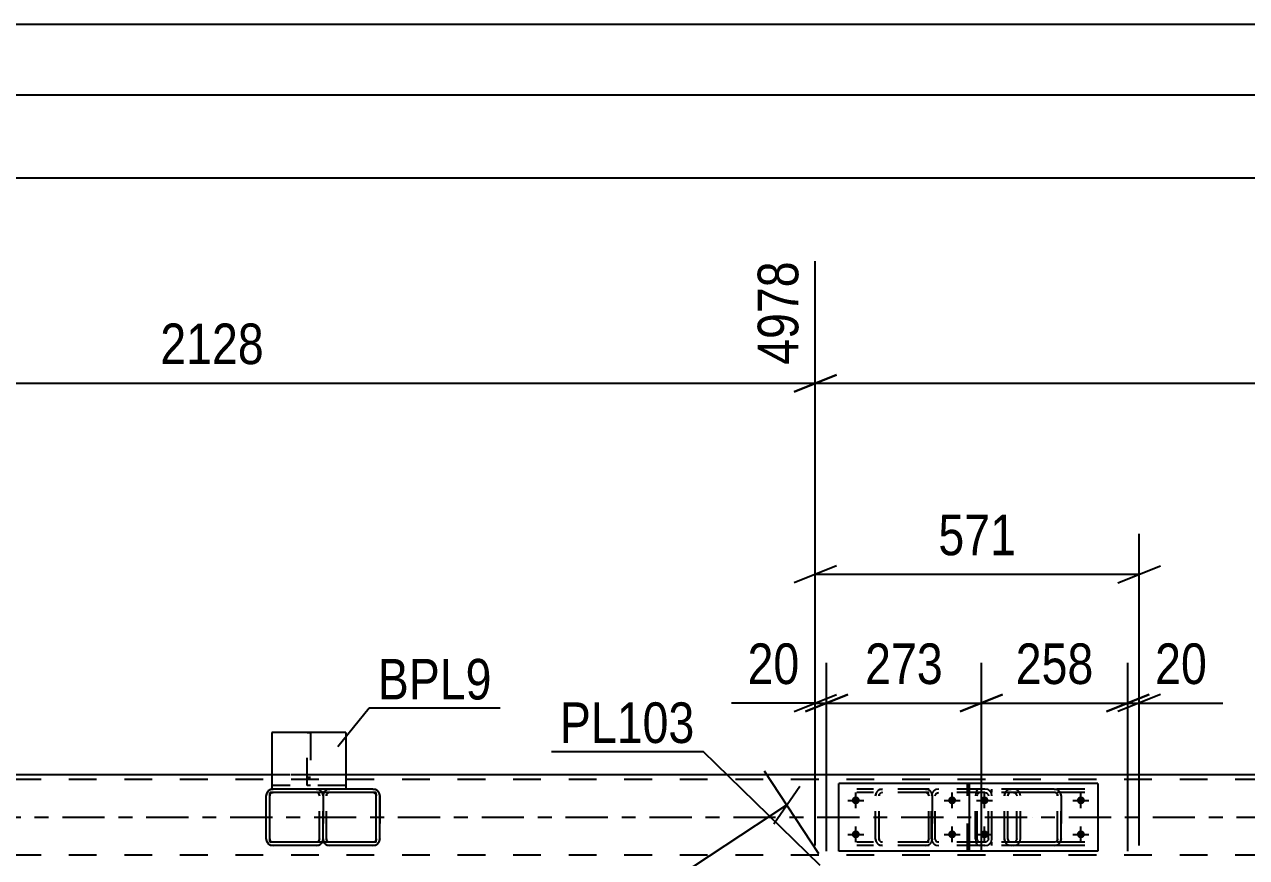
# Model space of a CAD drawing. Header units: millimetres. Extents: x -857 to 332, y -866 to -25.
# Drawn here: x -669.3 to -583.1, y -83.9 to -25.1 of the extents above; entities that cross this region are included whole.
import ezdxf

# ---------------------------------------------------------------- set-up
doc = ezdxf.new("R2010")
doc.units = ezdxf.units.MM
doc.linetypes.add('DXK_LINE_DOT2', pattern=[3.9198, 1.9599, -1.9599])
doc.linetypes.add('DXK_LINE_DOT3', pattern=[5.9187, 2.979, -0.9799, 0.9799, -0.9799])
doc.styles.add('Arial Narrow', font='ARIALN.TTF', dxfattribs={"height": 0.2})

# ---------------------------------------------------------------- blocks, each defined once
blk = doc.blocks.new('Unknown-570388934-1134')
at = {"color": 5, "linetype": 'Continuous'}
for p, q in [((332.353, -25.051), (-856.647, -25.051)), ((327.353, -30.051), (-851.647, -30.051))]:
    blk.add_line(p, q, dxfattribs=at)
blk = doc.blocks.new('Bolt-570388934-11951 - 11942')
at = {"linetype": 'Continuous'}
for points in [[(-610.637, -79.549, -1), (-610.637, -80.109, -1)], [(-603.837, -79.549, -1), (-603.837, -80.109, -1)], [(-610.637, -81.949, -1), (-610.637, -82.509, -1)], [(-603.837, -81.949, -1), (-603.837, -82.509, -1)]]:
    blk.add_hatch(color=1, dxfattribs=at).paths.add_polyline_path(points)
at = {"color": 1, "linetype": 'Continuous'}
for p, q in [((-610.637, -80.389), (-610.637, -79.269)), ((-603.837, -80.389), (-603.837, -79.269)), ((-611.197, -79.829), (-610.077, -79.829)), ((-604.397, -79.829), (-603.277, -79.829)), ((-610.637, -82.789), (-610.637, -81.669)), ((-603.837, -82.789), (-603.837, -81.669)), ((-611.197, -82.229), (-610.077, -82.229)), ((-604.397, -82.229), (-603.277, -82.229))]:
    blk.add_line(p, q, dxfattribs=at)
blk = doc.blocks.new('Part-570388934-12016 - 11942')
at = {"color": 7, "linetype": 'DXK_LINE_DOT2'}
for p, q in [((-600.154, -79.509), (-600.117, -79.325)), ((-600.117, -79.325), (-600.154, -79.509)), ((-599.895, -79.417), (-599.843, -79.339)), ((-599.843, -79.339), (-599.895, -79.417)), ((-599.857, -79.066), (-599.674, -79.029)), ((-599.674, -79.029), (-599.857, -79.066)), ((-599.843, -79.339), (-599.766, -79.287)), ((-599.674, -79.269), (-599.766, -79.287)), ((-596.634, -79.029), (-599.674, -79.029)), ((-596.634, -79.269), (-599.674, -79.269)), ((-596.634, -79.029), (-596.45, -79.066)), ((-596.45, -79.066), (-596.634, -79.029)), ((-596.542, -79.287), (-596.634, -79.269)), ((-596.542, -79.287), (-596.464, -79.339)), ((-596.464, -79.339), (-596.542, -79.287)), ((-596.464, -79.339), (-596.412, -79.417)), ((-596.412, -79.417), (-596.464, -79.339)), ((-596.19, -79.325), (-596.154, -79.509)), ((-596.154, -79.509), (-596.19, -79.325)), ((-600.154, -82.549), (-600.154, -79.509)), ((-600.154, -79.509), (-600.154, -79.509)), ((-600.154, -82.549), (-600.154, -79.509)), ((-599.914, -79.509), (-599.895, -79.417)), ((-599.895, -79.417), (-599.914, -79.509)), ((-599.914, -82.549), (-599.914, -79.509)), ((-599.914, -79.509), (-599.914, -79.509)), ((-599.914, -82.549), (-599.914, -79.509)), ((-596.412, -79.417), (-596.394, -79.509)), ((-596.394, -79.509), (-596.412, -79.417)), ((-596.394, -82.549), (-596.394, -79.509)), ((-596.394, -79.509), (-596.394, -79.509)), ((-596.394, -82.549), (-596.394, -79.509)), ((-596.154, -82.549), (-596.154, -79.509)), ((-596.154, -79.509), (-596.154, -79.509)), ((-596.154, -79.509), (-596.154, -82.549)), ((-600.154, -82.549), (-600.154, -82.549)), ((-600.117, -82.733), (-600.154, -82.549)), ((-600.154, -82.549), (-600.117, -82.733)), ((-599.914, -82.549), (-599.914, -82.549)), ((-599.895, -82.641), (-599.914, -82.549)), ((-599.914, -82.549), (-599.895, -82.641)), ((-599.843, -82.719), (-599.895, -82.641)), ((-599.895, -82.641), (-599.843, -82.719)), ((-599.766, -82.771), (-599.843, -82.719)), ((-599.843, -82.719), (-599.766, -82.771)), ((-599.674, -82.789), (-599.766, -82.771)), ((-596.634, -82.789), (-599.674, -82.789)), ((-596.542, -82.771), (-596.634, -82.789)), ((-596.464, -82.719), (-596.542, -82.771)), ((-596.412, -82.641), (-596.464, -82.719)), ((-596.464, -82.719), (-596.412, -82.641)), ((-596.394, -82.549), (-596.412, -82.641)), ((-596.412, -82.641), (-596.394, -82.549)), ((-596.394, -82.549), (-596.394, -82.549)), ((-596.154, -82.549), (-596.19, -82.733)), ((-596.19, -82.733), (-596.154, -82.549)), ((-596.154, -82.549), (-596.154, -82.549)), ((-599.674, -83.029), (-599.857, -82.993)), ((-599.857, -82.993), (-599.674, -83.029)), ((-596.634, -83.029), (-599.674, -83.029)), ((-596.45, -82.993), (-596.634, -83.029)), ((-596.634, -83.029), (-596.45, -82.993))]:
    blk.add_line(p, q, dxfattribs=at)
at = {"color": 7, "linetype": 'DXK_LINE_DOT3'}
blk.add_line((-598.154, -81.029), (-598.154, -81.029), dxfattribs=at)
at = {"color": 7, "linetype": 'DXK_LINE_DOT2'}
for centre, start, end in [((-599.674, -79.509), 112.5, 157.5), ((-599.674, -79.509), 112.5, 157.5), ((-596.634, -79.509), 22.5, 67.5), ((-596.634, -79.509), 22.5, 67.5), ((-599.674, -82.549), 202.5, 247.5), ((-599.674, -82.549), 202.5, 247.5), ((-596.634, -82.549), 292.5, 337.5), ((-596.634, -82.549), 292.5, 337.5)]:
    blk.add_arc(centre, 0.48, start, end, dxfattribs=at)
blk = doc.blocks.new('Bolt-570388934-11957 - 11942')
at = {"linetype": 'Continuous'}
for points in [[(-601.554, -79.549, -1), (-601.554, -80.109, -1)], [(-594.754, -79.549, -1), (-594.754, -80.109, -1)], [(-601.554, -81.949, -1), (-601.554, -82.509, -1)], [(-594.754, -81.949, -1), (-594.754, -82.509, -1)]]:
    blk.add_hatch(color=1, dxfattribs=at).paths.add_polyline_path(points)
at = {"color": 1, "linetype": 'Continuous'}
for p, q in [((-601.554, -80.389), (-601.554, -79.269)), ((-594.754, -80.389), (-594.754, -79.269)), ((-602.114, -79.829), (-600.994, -79.829)), ((-595.314, -79.829), (-594.194, -79.829)), ((-601.554, -82.789), (-601.554, -81.669)), ((-594.754, -82.789), (-594.754, -81.669)), ((-602.114, -82.229), (-600.994, -82.229)), ((-595.314, -82.229), (-594.194, -82.229))]:
    blk.add_line(p, q, dxfattribs=at)
blk = doc.blocks.new('Part-570388934-12023 - 11942')
at = {"color": 7, "linetype": 'DXK_LINE_DOT2'}
for p, q in [((-648.234, -79.509), (-648.198, -79.326)), ((-648.198, -79.326), (-648.234, -79.509)), ((-647.976, -79.417), (-647.924, -79.34)), ((-647.924, -79.34), (-647.976, -79.417)), ((-647.938, -79.066), (-647.754, -79.029)), ((-647.924, -79.34), (-647.846, -79.288)), ((-647.754, -79.269), (-647.846, -79.288)), ((-644.714, -79.269), (-647.754, -79.269)), ((-644.714, -79.029), (-644.531, -79.066)), ((-644.623, -79.288), (-644.714, -79.269)), ((-644.623, -79.288), (-644.545, -79.34)), ((-644.545, -79.34), (-644.623, -79.288)), ((-644.545, -79.34), (-644.493, -79.417)), ((-644.493, -79.417), (-644.545, -79.34)), ((-644.271, -79.326), (-644.234, -79.509)), ((-648.234, -82.549), (-648.234, -79.509)), ((-648.234, -79.509), (-648.234, -79.509)), ((-648.234, -82.549), (-648.234, -79.509)), ((-647.994, -79.509), (-647.976, -79.417)), ((-647.976, -79.417), (-647.994, -79.509)), ((-647.994, -82.549), (-647.994, -79.509)), ((-647.994, -79.509), (-647.994, -79.509)), ((-647.994, -82.549), (-647.994, -79.509)), ((-644.493, -79.417), (-644.474, -79.509)), ((-644.474, -79.509), (-644.493, -79.417)), ((-644.474, -82.549), (-644.474, -79.509)), ((-644.474, -79.509), (-644.474, -79.509)), ((-644.474, -82.549), (-644.474, -79.509)), ((-644.234, -79.509), (-644.234, -82.549)), ((-648.234, -82.549), (-648.234, -82.549)), ((-648.198, -82.733), (-648.234, -82.549)), ((-648.234, -82.549), (-648.198, -82.733)), ((-647.994, -82.549), (-647.994, -82.549)), ((-647.976, -82.641), (-647.994, -82.549)), ((-647.994, -82.549), (-647.976, -82.641)), ((-647.924, -82.719), (-647.976, -82.641)), ((-647.976, -82.641), (-647.924, -82.719)), ((-647.846, -82.771), (-647.924, -82.719)), ((-647.924, -82.719), (-647.846, -82.771)), ((-647.754, -82.789), (-647.846, -82.771)), ((-644.714, -82.789), (-647.754, -82.789)), ((-644.623, -82.771), (-644.714, -82.789)), ((-644.545, -82.719), (-644.623, -82.771)), ((-644.493, -82.641), (-644.545, -82.719)), ((-644.545, -82.719), (-644.493, -82.641)), ((-644.474, -82.549), (-644.493, -82.641)), ((-644.493, -82.641), (-644.474, -82.549)), ((-644.474, -82.549), (-644.474, -82.549)), ((-644.234, -82.549), (-644.271, -82.733)), ((-647.754, -83.029), (-647.938, -82.993)), ((-644.531, -82.993), (-644.714, -83.029))]:
    blk.add_line(p, q, dxfattribs=at)
at = {"color": 2, "linetype": 'Continuous'}
for p, q in [((-647.754, -79.029), (-647.938, -79.066)), ((-644.714, -79.029), (-647.754, -79.029)), ((-644.531, -79.066), (-644.714, -79.029)), ((-644.234, -79.509), (-644.271, -79.326)), ((-644.234, -82.549), (-644.234, -79.509)), ((-644.234, -79.509), (-644.234, -79.509)), ((-644.271, -82.733), (-644.234, -82.549)), ((-644.234, -82.549), (-644.234, -82.549)), ((-647.938, -82.993), (-647.754, -83.029)), ((-644.714, -83.029), (-647.754, -83.029)), ((-644.714, -83.029), (-644.531, -82.993))]:
    blk.add_line(p, q, dxfattribs=at)
at = {"color": 7, "linetype": 'DXK_LINE_DOT3'}
blk.add_line((-646.234, -81.029), (-646.234, -81.029), dxfattribs=at)
at = {"color": 7, "linetype": 'DXK_LINE_DOT2'}
for centre, start, end in [((-647.754, -79.509), 112.5, 157.5), ((-647.754, -79.509), 149.39965, 157.5), ((-644.714, -79.509), 22.5, 67.5), ((-647.754, -82.549), 202.5, 247.5), ((-647.754, -82.549), 202.5, 210.59743), ((-644.714, -82.549), 292.5, 337.5)]:
    blk.add_arc(centre, 0.48, start, end, dxfattribs=at)
at = {"color": 2, "linetype": 'Continuous'}
for centre, start, end in [((-647.754, -79.509), 112.5, 149.39965), ((-644.714, -79.509), 22.5, 67.5), ((-644.714, -82.549), 292.5, 337.5), ((-647.754, -82.549), 210.59743, 247.5)]:
    blk.add_arc(centre, 0.48, start, end, dxfattribs=at)
blk = doc.blocks.new('Part-570388934-12024 - 11942')
at = {"color": 7, "linetype": 'DXK_LINE_DOT2'}
for p, q in [((-609.237, -79.509), (-609.201, -79.326)), ((-609.201, -79.326), (-609.237, -79.509)), ((-608.979, -79.417), (-608.927, -79.34)), ((-608.927, -79.34), (-608.979, -79.417)), ((-608.941, -79.066), (-608.757, -79.029)), ((-608.757, -79.029), (-608.941, -79.066)), ((-608.927, -79.34), (-608.849, -79.288)), ((-608.757, -79.269), (-608.849, -79.288)), ((-605.717, -79.029), (-608.757, -79.029)), ((-605.717, -79.269), (-608.757, -79.269)), ((-605.717, -79.029), (-605.533, -79.066)), ((-605.533, -79.066), (-605.717, -79.029)), ((-605.625, -79.288), (-605.717, -79.269)), ((-605.625, -79.288), (-605.547, -79.34)), ((-605.547, -79.34), (-605.625, -79.288)), ((-605.547, -79.34), (-605.495, -79.417)), ((-605.495, -79.417), (-605.547, -79.34)), ((-605.274, -79.326), (-605.237, -79.509)), ((-605.237, -79.509), (-605.274, -79.326)), ((-609.237, -82.549), (-609.237, -79.509)), ((-609.237, -79.509), (-609.237, -79.509)), ((-609.237, -82.549), (-609.237, -79.509)), ((-608.997, -79.509), (-608.979, -79.417)), ((-608.979, -79.417), (-608.997, -79.509)), ((-608.997, -82.549), (-608.997, -79.509)), ((-608.997, -79.509), (-608.997, -79.509)), ((-608.997, -82.549), (-608.997, -79.509)), ((-605.495, -79.417), (-605.477, -79.509)), ((-605.477, -79.509), (-605.495, -79.417)), ((-605.477, -82.549), (-605.477, -79.509)), ((-605.477, -79.509), (-605.477, -79.509)), ((-605.477, -82.549), (-605.477, -79.509)), ((-605.237, -82.549), (-605.237, -79.509)), ((-605.237, -79.509), (-605.237, -79.509)), ((-605.237, -79.509), (-605.237, -82.549)), ((-609.237, -82.549), (-609.237, -82.549)), ((-609.201, -82.733), (-609.237, -82.549)), ((-609.237, -82.549), (-609.201, -82.733)), ((-608.997, -82.549), (-608.997, -82.549)), ((-608.979, -82.641), (-608.997, -82.549)), ((-608.997, -82.549), (-608.979, -82.641)), ((-608.927, -82.719), (-608.979, -82.641)), ((-608.979, -82.641), (-608.927, -82.719)), ((-608.849, -82.771), (-608.927, -82.719)), ((-608.927, -82.719), (-608.849, -82.771)), ((-608.757, -82.789), (-608.849, -82.771)), ((-605.717, -82.789), (-608.757, -82.789)), ((-605.625, -82.771), (-605.717, -82.789)), ((-605.547, -82.719), (-605.625, -82.771)), ((-605.495, -82.641), (-605.547, -82.719)), ((-605.547, -82.719), (-605.495, -82.641)), ((-605.477, -82.549), (-605.495, -82.641)), ((-605.495, -82.641), (-605.477, -82.549)), ((-605.477, -82.549), (-605.477, -82.549)), ((-605.237, -82.549), (-605.274, -82.733)), ((-605.274, -82.733), (-605.237, -82.549)), ((-605.237, -82.549), (-605.237, -82.549)), ((-608.757, -83.029), (-608.941, -82.993)), ((-608.941, -82.993), (-608.757, -83.029)), ((-605.717, -83.029), (-608.757, -83.029)), ((-605.533, -82.993), (-605.717, -83.029)), ((-605.717, -83.029), (-605.533, -82.993))]:
    blk.add_line(p, q, dxfattribs=at)
at = {"color": 7, "linetype": 'DXK_LINE_DOT3'}
blk.add_line((-607.237, -81.029), (-607.237, -81.029), dxfattribs=at)
at = {"color": 7, "linetype": 'DXK_LINE_DOT2'}
for centre, start, end in [((-608.757, -79.509), 112.5, 157.5), ((-608.757, -79.509), 112.5, 157.5), ((-605.717, -79.509), 22.5, 67.5), ((-605.717, -79.509), 22.5, 67.5), ((-608.757, -82.549), 202.5, 247.5), ((-608.757, -82.549), 202.5, 247.5), ((-605.717, -82.549), 292.5, 337.5), ((-605.717, -82.549), 292.5, 337.5)]:
    blk.add_arc(centre, 0.48, start, end, dxfattribs=at)
blk = doc.blocks.new('Part-570388934-12025 - 11942')
at = {"color": 2, "linetype": 'Continuous'}
for p, q in [((-602.637, -78.629), (-611.837, -78.629)), ((-611.837, -83.429), (-611.837, -78.629)), ((-602.637, -78.629), (-602.637, -83.429)), ((-602.637, -83.429), (-611.837, -83.429))]:
    blk.add_line(p, q, dxfattribs=at)
blk = doc.blocks.new('Part-570388934-12132 - 11942')
at = {"color": 7, "linetype": 'DXK_LINE_DOT2'}
for p, q in [((-601.539, -79.029), (-610.553, -79.029)), ((-601.539, -79.269), (-610.553, -79.269)), ((-605.246, -79.326), (-605.285, -79.509)), ((-605.01, -79.417), (-604.955, -79.34)), ((-604.774, -79.029), (-604.969, -79.066)), ((-604.955, -79.34), (-604.872, -79.288)), ((-604.872, -79.288), (-604.774, -79.269)), ((-601.343, -79.066), (-601.539, -79.029)), ((-601.539, -79.269), (-601.441, -79.288)), ((-601.441, -79.288), (-601.358, -79.34)), ((-601.358, -79.34), (-601.303, -79.417)), ((-601.028, -79.509), (-601.067, -79.326)), ((-605.285, -82.549), (-605.285, -79.509)), ((-605.029, -79.509), (-605.01, -79.417)), ((-605.029, -82.549), (-605.029, -79.509)), ((-601.303, -79.417), (-601.283, -79.509)), ((-601.283, -82.549), (-601.283, -79.509)), ((-601.028, -82.549), (-601.028, -79.509)), ((-601.539, -82.789), (-610.553, -82.789)), ((-605.285, -82.549), (-605.246, -82.733)), ((-605.01, -82.641), (-605.029, -82.549)), ((-604.955, -82.719), (-605.01, -82.641)), ((-604.872, -82.771), (-604.955, -82.719)), ((-604.774, -82.789), (-604.872, -82.771)), ((-601.441, -82.771), (-601.539, -82.789)), ((-601.358, -82.719), (-601.441, -82.771)), ((-601.303, -82.641), (-601.358, -82.719)), ((-601.283, -82.549), (-601.303, -82.641)), ((-601.067, -82.733), (-601.028, -82.549)), ((-601.539, -83.029), (-610.553, -83.029)), ((-604.969, -82.993), (-604.774, -83.029)), ((-601.539, -83.029), (-601.343, -82.993))]:
    blk.add_line(p, q, dxfattribs=at)
for centre, start, end in [((-604.793, -79.53), 110.75832, 155.68004), ((-601.519, -79.53), 24.31996, 69.24168), ((-604.793, -82.528), 204.31996, 249.24168), ((-601.519, -82.528), 290.75832, 335.68004)]:
    blk.add_arc(centre, 0.496, start, end, dxfattribs=at)
blk = doc.blocks.new('Part-570388934-12055 - 11942')
at = {"color": 2, "linetype": 'Continuous'}
for p, q in [((-652.198, -79.325), (-652.234, -79.509)), ((-651.754, -79.029), (-651.938, -79.066)), ((-648.714, -79.029), (-651.754, -79.029)), ((-648.531, -79.066), (-648.714, -79.029)), ((-652.234, -82.549), (-652.234, -79.509)), ((-652.234, -79.509), (-652.234, -79.509)), ((-652.234, -82.549), (-652.234, -82.549)), ((-652.234, -82.549), (-652.198, -82.733)), ((-651.938, -82.993), (-651.754, -83.029)), ((-648.714, -83.029), (-651.754, -83.029)), ((-648.714, -83.029), (-648.531, -82.993))]:
    blk.add_line(p, q, dxfattribs=at)
at = {"color": 7, "linetype": 'DXK_LINE_DOT2'}
for p, q in [((-652.234, -79.509), (-652.198, -79.325)), ((-651.976, -79.417), (-651.924, -79.339)), ((-651.924, -79.339), (-651.976, -79.417)), ((-651.938, -79.066), (-651.754, -79.029)), ((-651.924, -79.339), (-651.846, -79.287)), ((-651.846, -79.287), (-651.924, -79.339)), ((-651.846, -79.287), (-651.754, -79.269)), ((-648.714, -79.269), (-651.754, -79.269)), ((-648.714, -79.029), (-648.531, -79.066)), ((-648.623, -79.287), (-648.714, -79.269)), ((-648.623, -79.287), (-648.545, -79.339)), ((-648.545, -79.339), (-648.623, -79.287)), ((-648.545, -79.339), (-648.493, -79.417)), ((-648.493, -79.417), (-648.545, -79.339)), ((-648.271, -79.325), (-648.234, -79.509)), ((-648.234, -79.509), (-648.271, -79.325)), ((-652.234, -82.549), (-652.234, -79.509)), ((-651.994, -79.509), (-651.976, -79.417)), ((-651.976, -79.417), (-651.994, -79.509)), ((-651.994, -82.549), (-651.994, -79.509)), ((-651.994, -79.509), (-651.994, -79.509)), ((-651.994, -82.549), (-651.994, -79.509)), ((-648.493, -79.417), (-648.474, -79.509)), ((-648.474, -79.509), (-648.493, -79.417)), ((-648.474, -82.549), (-648.474, -79.509)), ((-648.474, -79.509), (-648.474, -79.509)), ((-648.474, -82.549), (-648.474, -79.509)), ((-648.234, -82.549), (-648.234, -79.509)), ((-648.234, -79.509), (-648.234, -79.509)), ((-648.234, -79.509), (-648.234, -82.549)), ((-652.198, -82.733), (-652.234, -82.549)), ((-651.994, -82.549), (-651.994, -82.549)), ((-651.976, -82.641), (-651.994, -82.549)), ((-651.994, -82.549), (-651.976, -82.641)), ((-651.924, -82.719), (-651.976, -82.641)), ((-651.976, -82.641), (-651.924, -82.719)), ((-651.846, -82.771), (-651.924, -82.719)), ((-651.924, -82.719), (-651.846, -82.771)), ((-651.754, -82.789), (-651.846, -82.771)), ((-648.714, -82.789), (-651.754, -82.789)), ((-648.623, -82.771), (-648.714, -82.789)), ((-648.545, -82.719), (-648.623, -82.771)), ((-648.623, -82.771), (-648.545, -82.719)), ((-648.493, -82.641), (-648.545, -82.719)), ((-648.545, -82.719), (-648.493, -82.641)), ((-648.474, -82.549), (-648.493, -82.641)), ((-648.493, -82.641), (-648.474, -82.549)), ((-648.474, -82.549), (-648.474, -82.549)), ((-648.234, -82.549), (-648.271, -82.733)), ((-648.271, -82.733), (-648.234, -82.549)), ((-648.234, -82.549), (-648.234, -82.549)), ((-651.754, -83.029), (-651.938, -82.993)), ((-648.531, -82.993), (-648.714, -83.029))]:
    blk.add_line(p, q, dxfattribs=at)
at = {"color": 7, "linetype": 'DXK_LINE_DOT3'}
blk.add_line((-650.234, -81.029), (-650.234, -81.029), dxfattribs=at)
at = {"color": 2, "linetype": 'Continuous'}
for centre, start, end in [((-651.754, -79.509), 112.5, 157.5), ((-648.714, -79.509), 30.56906, 67.5), ((-651.754, -82.549), 202.5, 247.5), ((-648.714, -82.549), 292.5, 329.37127)]:
    blk.add_arc(centre, 0.48, start, end, dxfattribs=at)
at = {"color": 7, "linetype": 'DXK_LINE_DOT2'}
for centre, start, end in [((-651.754, -79.509), 112.5, 157.5), ((-648.714, -79.509), 22.5, 67.5), ((-648.714, -79.509), 22.5, 30.56906), ((-651.754, -82.549), 202.5, 247.5), ((-648.714, -82.549), 292.5, 337.5), ((-648.714, -82.549), 329.37127, 337.5)]:
    blk.add_arc(centre, 0.48, start, end, dxfattribs=at)
blk = doc.blocks.new('Part-570388934-12488 - 11942')
at = {"color": 7, "linetype": 'DXK_LINE_DOT2'}
for p, q in [((-649.353, -78.789), (-649.353, -75.029)), ((-649.353, -75.029), (-649.113, -75.029)), ((-649.113, -75.029), (-649.113, -78.789)), ((-649.353, -78.189), (-649.113, -78.189)), ((-649.113, -78.789), (-649.353, -78.789))]:
    blk.add_line(p, q, dxfattribs=at)
blk = doc.blocks.new('Part-570388934-12306 - 11942')
at = {"color": 7, "linetype": 'DXK_LINE_DOT2'}
for p, q in [((-602.754, -83.429), (-602.754, -78.629)), ((-602.754, -78.629), (-602.637, -78.629)), ((-602.637, -83.429), (-602.754, -83.429))]:
    blk.add_line(p, q, dxfattribs=at)
at = {"color": 2, "linetype": 'Continuous'}
for p, q in [((-593.554, -78.629), (-602.637, -78.629)), ((-593.554, -78.629), (-593.554, -83.429)), ((-593.554, -83.429), (-602.637, -83.429))]:
    blk.add_line(p, q, dxfattribs=at)
blk = doc.blocks.new('Part-570388934-12441 - 11942')
at = {"color": 7, "linetype": 'DXK_LINE_DOT2'}
for p, q in [((-602.175, -79.326), (-602.195, -79.509)), ((-602.116, -79.17), (-602.175, -79.326)), ((-602.029, -79.066), (-602.116, -79.17)), ((-602.05, -79.417), (-602.021, -79.34)), ((-601.926, -79.029), (-602.029, -79.066)), ((-602.021, -79.34), (-601.977, -79.288)), ((-601.977, -79.288), (-601.926, -79.269)), ((-594.484, -79.029), (-601.926, -79.029)), ((-594.484, -79.269), (-601.926, -79.269)), ((-601.028, -79.269), (-601.028, -79.029)), ((-599.326, -79.066), (-599.519, -79.029)), ((-599.519, -79.269), (-599.423, -79.288)), ((-599.423, -79.288), (-599.341, -79.34)), ((-599.341, -79.34), (-599.286, -79.417)), ((-599.016, -79.509), (-599.054, -79.326)), ((-602.195, -82.549), (-602.195, -79.509)), ((-602.061, -79.509), (-602.05, -79.417)), ((-602.061, -82.549), (-602.061, -79.509)), ((-599.286, -79.417), (-599.267, -79.509)), ((-599.267, -82.549), (-599.267, -79.509)), ((-599.016, -82.549), (-599.016, -79.509)), ((-602.195, -82.549), (-602.175, -82.733)), ((-602.175, -82.733), (-602.116, -82.889)), ((-602.05, -82.641), (-602.061, -82.549)), ((-602.021, -82.719), (-602.05, -82.641)), ((-601.977, -82.771), (-602.021, -82.719)), ((-601.926, -82.789), (-601.977, -82.771)), ((-594.484, -82.789), (-601.926, -82.789)), ((-601.028, -83.029), (-601.028, -82.789)), ((-599.423, -82.771), (-599.519, -82.789)), ((-599.341, -82.719), (-599.423, -82.771)), ((-599.286, -82.641), (-599.341, -82.719)), ((-599.267, -82.549), (-599.286, -82.641)), ((-599.054, -82.733), (-599.016, -82.549)), ((-602.116, -82.889), (-602.029, -82.993)), ((-602.029, -82.993), (-601.926, -83.029)), ((-594.484, -83.029), (-601.926, -83.029)), ((-599.519, -83.029), (-599.326, -82.993))]:
    blk.add_line(p, q, dxfattribs=at)
for centre, start, end in [((-599.504, -79.525), 23.89517, 68.84872), ((-599.504, -82.533), 291.15128, 336.10483)]:
    blk.add_arc(centre, 0.492, start, end, dxfattribs=at)
blk = doc.blocks.new('Part-570388934-12458 - 11942')
at = {"color": 2, "linetype": 'Continuous'}
for p, q in [((-644.474, -79.269), (-651.994, -79.269)), ((-651.994, -82.789), (-651.994, -79.269)), ((-644.474, -82.789), (-644.474, -79.269)), ((-644.474, -82.789), (-651.994, -82.789))]:
    blk.add_line(p, q, dxfattribs=at)
blk = doc.blocks.new('Part-570388934-12505 - 11942')
at = {"color": 7, "linetype": 'DXK_LINE_DOT2'}
for p, q in [((-154.637, -78.349), (-812.613, -78.349)), ((-154.637, -78.029), (-778.334, -78.029)), ((-646.634, -78.029), (-651.834, -78.029)), ((-154.637, -83.709), (-812.613, -83.709))]:
    blk.add_line(p, q, dxfattribs=at)
at = {"color": 2, "linetype": 'Continuous'}
for p, q in [((-651.834, -78.029), (-769.563, -78.029)), ((-447.512, -78.029), (-646.634, -78.029))]:
    blk.add_line(p, q, dxfattribs=at)
at = {"color": 7, "linetype": 'DXK_LINE_DOT3'}
blk.add_line((-154.637, -81.029), (-812.613, -81.029), dxfattribs=at)
blk = doc.blocks.new('Part-570388934-12539 - 11942')
at = {"color": 2, "linetype": 'Continuous'}
for p, q in [((-646.634, -75.029), (-651.834, -75.029)), ((-651.834, -75.029), (-651.834, -79.029)), ((-646.634, -75.029), (-646.634, -79.029)), ((-651.756, -79.029), (-651.834, -79.029)), ((-647.755, -79.029), (-648.713, -79.029))]:
    blk.add_line(p, q, dxfattribs=at)
at = {"color": 7, "linetype": 'DXK_LINE_DOT2'}
for p, q in [((-646.634, -78.789), (-651.834, -78.789)), ((-651.834, -78.789), (-651.834, -78.806)), ((-651.834, -78.806), (-651.834, -79.009)), ((-651.834, -79.029), (-651.834, -79.009)), ((-648.713, -79.029), (-651.756, -79.029)), ((-646.634, -79.029), (-647.755, -79.029)), ((-646.634, -78.789), (-646.634, -78.789)), ((-646.634, -78.789), (-646.634, -79.009)), ((-646.634, -79.029), (-646.634, -79.009)), ((-646.634, -79.029), (-646.634, -79.029))]:
    blk.add_line(p, q, dxfattribs=at)
blk = doc.blocks.new('StraightDimension-570388934-13218 - 11942')
at = {"color": 7, "linetype": 'Continuous'}
for p, q in [((-613.494, -83.029), (-613.494, -70.115)), ((-612.694, -83.429), (-612.694, -70.115)), ((-614.994, -73.565), (-611.994, -72.365)), ((-611.194, -72.365), (-614.194, -73.565)), ((-613.494, -72.965), (-619.4, -72.965)), ((-613.494, -72.965), (-619.4, -72.965)), ((-613.494, -72.965), (-612.694, -72.965))]:
    blk.add_line(p, q, dxfattribs=at)
at = {"color": 0}
blk.add_wipeout([(-614.019, -72.215), (-614.019, -68.015), (-618.875, -68.015), (-618.875, -72.215)], dxfattribs=at)
at = {"color": 3, "style": 'Arial Narrow'}
blk.add_text('20', height=2.8633, dxfattribs=at).set_placement((-618.275, -71.615))
blk = doc.blocks.new('StraightDimension-570388934-13226 - 11942')
at = {"color": 7, "linetype": 'Continuous'}
for p, q in [((-612.694, -83.429), (-612.694, -70.115)), ((-601.776, -83.429), (-601.776, -70.115)), ((-614.194, -73.565), (-611.194, -72.365)), ((-600.276, -72.365), (-603.276, -73.565)), ((-612.694, -72.965), (-601.776, -72.965))]:
    blk.add_line(p, q, dxfattribs=at)
at = {"color": 0}
blk.add_wipeout([(-603.892, -72.215), (-603.892, -68.015), (-610.577, -68.015), (-610.577, -72.215)], dxfattribs=at)
at = {"color": 3, "style": 'Arial Narrow'}
blk.add_text('273', height=2.8633, dxfattribs=at).set_placement((-609.977, -71.615))
blk = doc.blocks.new('StraightDimension-570388934-13457 - 11942')
at = {"color": 7, "linetype": 'Continuous'}
blk.add_line((-812.613, -35.874), (-125.117, -35.874), dxfattribs=at)
blk = doc.blocks.new('StraightDimension-570388934-13207 - 11942')
at = {"color": 7, "linetype": 'Continuous'}
for p, q in [((-613.494, -83.029), (-613.494, -61.023)), ((-590.637, -83.029), (-590.637, -61.023)), ((-611.994, -63.273), (-614.994, -64.473)), ((-592.137, -64.473), (-589.137, -63.273)), ((-613.494, -63.873), (-590.637, -63.873))]:
    blk.add_line(p, q, dxfattribs=at)
at = {"color": 0}
blk.add_wipeout([(-598.723, -63.123), (-598.723, -58.923), (-605.408, -58.923), (-605.408, -63.123)], dxfattribs=at)
at = {"color": 3, "style": 'Arial Narrow'}
blk.add_text('571', height=2.8633, dxfattribs=at).set_placement((-604.808, -62.523))
blk = doc.blocks.new('StraightDimension-570388934-13234 - 11942')
at = {"color": 7, "linetype": 'Continuous'}
for p, q in [((-601.776, -83.429), (-601.776, -70.115)), ((-591.437, -83.429), (-591.437, -70.115)), ((-603.276, -73.565), (-600.276, -72.365)), ((-589.937, -72.365), (-592.937, -73.565)), ((-601.776, -72.965), (-591.437, -72.965))]:
    blk.add_line(p, q, dxfattribs=at)
at = {"color": 0}
blk.add_wipeout([(-593.264, -72.215), (-593.264, -68.015), (-599.949, -68.015), (-599.949, -72.215)], dxfattribs=at)
at = {"color": 3, "style": 'Arial Narrow'}
blk.add_text('258', height=2.8633, dxfattribs=at).set_placement((-599.349, -71.615))
blk = doc.blocks.new('StraightDimension-570388934-13242 - 11942')
at = {"color": 7, "linetype": 'Continuous'}
for p, q in [((-591.437, -83.429), (-591.437, -70.115)), ((-590.637, -83.029), (-590.637, -70.115)), ((-592.937, -73.565), (-589.937, -72.365)), ((-589.137, -72.365), (-592.137, -73.565)), ((-591.437, -72.965), (-590.637, -72.965)), ((-590.637, -72.965), (-584.731, -72.965)), ((-590.637, -72.965), (-584.731, -72.965))]:
    blk.add_line(p, q, dxfattribs=at)
at = {"color": 0}
blk.add_wipeout([(-585.256, -72.215), (-585.256, -68.015), (-590.112, -68.015), (-590.112, -72.215)], dxfattribs=at)
at = {"color": 3, "style": 'Arial Narrow'}
blk.add_text('20', height=2.8633, dxfattribs=at).set_placement((-589.512, -71.615))
blk = doc.blocks.new('StraightDimension-570388934-13656 - 11942')
at = {"color": 7, "linetype": 'Continuous'}
for p, q in [((-613.243, -83.594), (-617.071, -77.775)), ((-616.428, -81.481), (-614.581, -78.83)), ((-647.444, -101.165), (-615.505, -80.156)), ((-645.182, -104.603), (-649.01, -98.784)), ((-646.52, -99.839), (-648.367, -102.49))]:
    blk.add_line(p, q, dxfattribs=at)
at = {"color": 0}
blk.add_wipeout([(-629.094, -88.197), (-631.402, -84.688), (-636.987, -88.361), (-634.679, -91.87)], dxfattribs=at)
at = {"color": 3, "style": 'Arial Narrow'}
blk.add_text('956', height=2.8633, rotation=33.33468, dxfattribs=at).set_placement((-634.507, -91.039))
blk = doc.blocks.new('StraightDimension-570388934-23550 - 11942')
at = {"color": 7, "linetype": 'Continuous'}
for p, q in [((-613.494, -83.029), (-613.494, -41.769)), ((-611.994, -49.781), (-614.994, -50.981)), ((-613.494, -50.381), (-528.359, -50.381))]:
    blk.add_line(p, q, dxfattribs=at)
blk = doc.blocks.new('StraightDimension-570388934-23551 - 11942')
at = {"color": 7, "linetype": 'Continuous'}
for p, q in [((-613.494, -83.029), (-613.494, -41.769)), ((-614.994, -50.981), (-611.994, -49.781)), ((-698.628, -50.381), (-613.494, -50.381))]:
    blk.add_line(p, q, dxfattribs=at)
at = {"color": 0}
blk.add_wipeout([(-651.804, -49.631), (-651.804, -45.431), (-660.317, -45.431), (-660.317, -49.631)], dxfattribs=at)
at = {"color": 3, "style": 'Arial Narrow'}
blk.add_text('2128', height=2.8633, dxfattribs=at).set_placement((-659.717, -49.031))
at = {"color": 0, "linetype": 'Continuous'}
blk.add_wipeout([(-614.094, -41.169), (-618.294, -41.169), (-618.294, -49.681), (-614.094, -49.681)], dxfattribs=at)
at = {"color": 3, "linetype": 'Continuous', "style": 'Arial Narrow'}
blk.add_text('4978', height=2.8633, rotation=90.00021, dxfattribs=at).set_placement((-614.694, -49.081))
blk = doc.blocks.new('Mark-570388934-12247 - 11942')
at = {"color": 30, "linetype": 'Continuous'}
for p in [(-632.118, -76.379), (-613.156, -84.429)]:
    blk.add_line(p, (-621.414, -76.379), dxfattribs=at)
at = {"color": 0}
blk.add_wipeout([(-622.014, -75.779), (-622.014, -72.779), (-631.518, -72.779), (-631.518, -75.779)], dxfattribs=at)
blk.add_wipeout([(-622.014, -75.779), (-622.014, -72.779), (-631.518, -72.779), (-631.518, -75.779)], dxfattribs=at)
at = {"color": 3, "style": 'Arial Narrow'}
blk.add_text('PL103', height=2.8633, dxfattribs=at).set_placement((-631.518, -75.779))
blk = doc.blocks.new('Mark-570388934-12535 - 11942')
at = {"color": 30, "linetype": 'Continuous'}
for p, q in [((-647.179, -76.031), (-644.969, -73.308)), ((-644.969, -73.308), (-635.73, -73.308))]:
    blk.add_line(p, q, dxfattribs=at)
at = {"color": 0}
blk.add_wipeout([(-636.33, -72.708), (-636.33, -69.708), (-644.369, -69.708), (-644.369, -72.708)], dxfattribs=at)
blk.add_wipeout([(-636.33, -72.708), (-636.33, -69.708), (-644.369, -69.708), (-644.369, -72.708)], dxfattribs=at)
at = {"color": 3, "style": 'Arial Narrow'}
blk.add_text('BPL9', height=2.8633, dxfattribs=at).set_placement((-644.369, -72.708))

msp = doc.modelspace()

# ---------------------------------------------------------------- block references
for name in ['Unknown-570388934-1134', 'Part-570388934-12539 - 11942', 'Part-570388934-12488 - 11942', 'Part-570388934-12505 - 11942', 'Part-570388934-12055 - 11942', 'Part-570388934-12458 - 11942', 'Part-570388934-12023 - 11942', 'Part-570388934-12025 - 11942', 'Bolt-570388934-11951 - 11942', 'Part-570388934-12132 - 11942', 'Part-570388934-12024 - 11942', 'Part-570388934-12306 - 11942', 'Part-570388934-12441 - 11942', 'Bolt-570388934-11957 - 11942', 'Part-570388934-12016 - 11942']:
    msp.add_blockref(name, (0, 0))

# ---------------------------------------------------------------- next in the draw order: block references
msp.add_blockref('StraightDimension-570388934-13218 - 11942', (0, 0))

# ---------------------------------------------------------------- next in the draw order: block references
msp.add_blockref('StraightDimension-570388934-13226 - 11942', (0, 0))

# ---------------------------------------------------------------- next in the draw order: block references
msp.add_blockref('StraightDimension-570388934-13457 - 11942', (0, 0))

# ---------------------------------------------------------------- next in the draw order: block references
msp.add_blockref('StraightDimension-570388934-13207 - 11942', (0, 0))

# ---------------------------------------------------------------- next in the draw order: block references
for name in ['StraightDimension-570388934-13234 - 11942', 'StraightDimension-570388934-13656 - 11942']:
    msp.add_blockref(name, (0, 0))

# ---------------------------------------------------------------- next in the draw order: block references
msp.add_blockref('StraightDimension-570388934-13242 - 11942', (0, 0))

# ---------------------------------------------------------------- next in the draw order: block references
msp.add_blockref('StraightDimension-570388934-23550 - 11942', (0, 0))

# ---------------------------------------------------------------- next in the draw order: block references
msp.add_blockref('StraightDimension-570388934-23551 - 11942', (0, 0))

# ---------------------------------------------------------------- next in the draw order: block references
for name in ['Mark-570388934-12535 - 11942', 'Mark-570388934-12247 - 11942']:
    msp.add_blockref(name, (0, 0))

doc.saveas('drawing.dxf')
